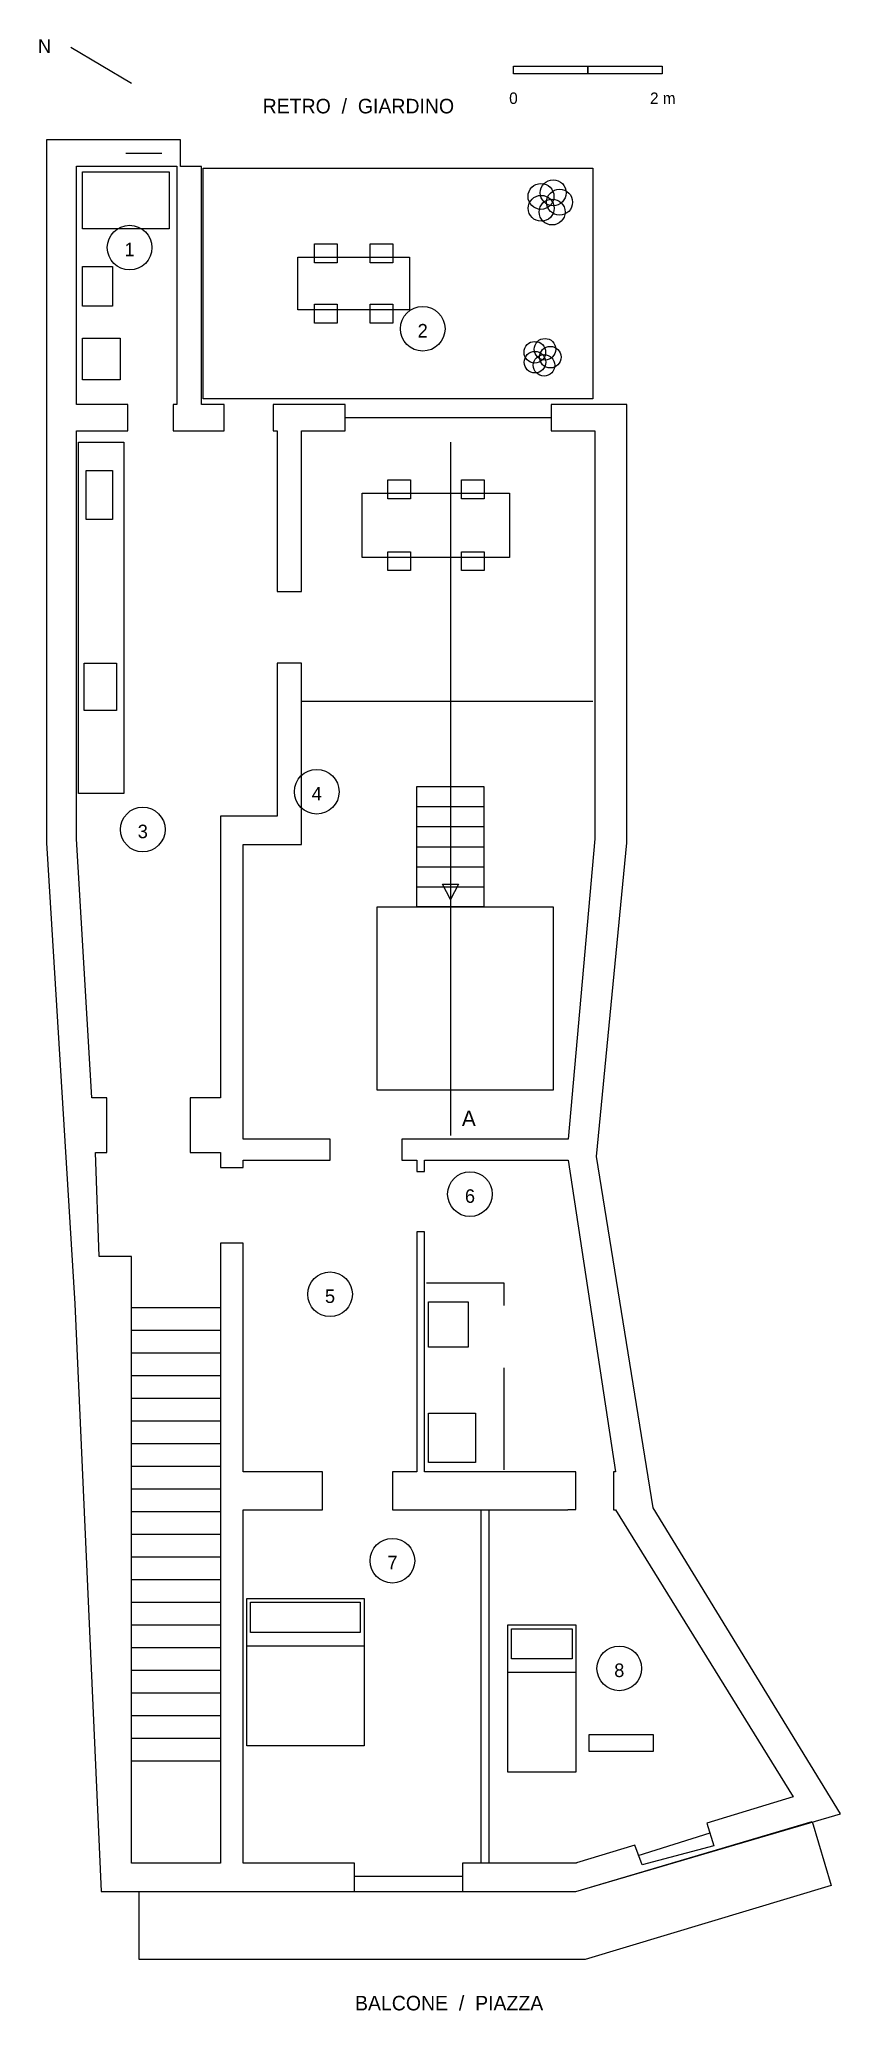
# Model space of a CAD drawing. Header units: metres. Extents: x -0.1 to 10.7, y -0.7 to 25.8.
import ezdxf
from ezdxf.enums import TextEntityAlignment as Align

# ---------------------------------------------------------------- set-up
doc = ezdxf.new("R2010")
doc.units = ezdxf.units.M
for name, color, linetype in [('ARREDI', 32, 'Continuous'), ('ESISTENTE', 7, 'Continuous'), ('SCALA_NUOVA', 30, 'Continuous'), ('SERRAMENTI', 4, 'Continuous'), ('SEZIONE', 1, 'Continuous'), ('SOPPALCO', 3, 'Continuous'), ('TESTI', 5, 'Continuous')]:
    doc.layers.add(name, color=color, linetype=linetype)

msp = doc.modelspace()

# ---------------------------------------------------------------- linework, layer by layer
at = {"layer": 'ARREDI'}
for p, q in [((2.692, 4.216), (4.267, 4.216)), ((6.198, 3.861), (7.112, 3.861))]:
    msp.add_line(p, q, dxfattribs=at)
for points in [[(0.483, 24.028), (1.651, 24.028), (1.651, 23.266), (0.483, 23.266)], [(3.6, 23.063), (3.905, 23.063), (3.905, 22.809), (3.6, 22.809)], [(4.35, 23.063), (4.655, 23.063), (4.655, 22.809), (4.35, 22.809)], [(3.378, 22.885), (4.877, 22.885), (4.877, 22.174), (3.378, 22.174)], [(0.483, 22.758), (0.889, 22.758), (0.889, 22.225), (0.483, 22.225)], [(3.6, 22.25), (3.905, 22.25), (3.905, 21.996), (3.6, 21.996)], [(4.35, 22.25), (4.655, 22.25), (4.655, 21.996), (4.35, 21.996)], [(0.483, 21.793), (0.991, 21.793), (0.991, 21.234), (0.483, 21.234)], [(0.432, 20.396), (1.041, 20.396), (1.041, 15.672), (0.432, 15.672)], [(0.533, 20.015), (0.889, 20.015), (0.889, 19.355), (0.533, 19.355)], [(4.585, 19.888), (4.889, 19.888), (4.889, 19.634), (4.585, 19.634)], [(5.575, 19.888), (5.88, 19.888), (5.88, 19.634), (5.575, 19.634)], [(4.242, 19.71), (6.223, 19.71), (6.223, 18.847), (4.242, 18.847)], [(4.585, 18.923), (4.889, 18.923), (4.889, 18.669), (4.585, 18.669)], [(5.575, 18.923), (5.88, 18.923), (5.88, 18.669), (5.575, 18.669)], [(0.508, 17.424), (0.94, 17.424), (0.94, 16.789), (0.508, 16.789)], [(5.131, 8.839), (5.664, 8.839), (5.664, 8.23), (5.131, 8.23)], [(5.131, 7.341), (5.766, 7.341), (5.766, 6.68), (5.131, 6.68)], [(2.692, 4.851), (4.267, 4.851), (4.267, 2.87), (2.692, 2.87)], [(2.743, 4.801), (4.216, 4.801), (4.216, 4.394), (2.743, 4.394)], [(6.198, 4.496), (7.112, 4.496), (7.112, 2.515), (6.198, 2.515)], [(6.248, 4.445), (7.061, 4.445), (7.061, 4.039), (6.248, 4.039)], [(7.29, 3.023), (8.153, 3.023), (8.153, 2.794), (7.29, 2.794)]]:
    msp.add_lwpolyline(points, close=True, dxfattribs=at)
for centre, radius in [((6.644, 23.7), 0.174), ((6.808, 23.749), 0.174), ((6.647, 23.54), 0.174), ((6.793, 23.49), 0.174), ((6.894, 23.622), 0.174), ((6.561, 21.605), 0.145), ((6.698, 21.645), 0.145), ((6.563, 21.471), 0.145), ((6.685, 21.429), 0.145), ((6.769, 21.539), 0.145)]:
    msp.add_circle(centre, radius, dxfattribs=at)
at = {"layer": 'ESISTENTE'}
for p, q in [((1.803, 24.46), (0, 24.46)), ((0, 24.46), (0, 15.011)), ((1.803, 24.104), (1.803, 24.46)), ((0.406, 20.904), (0.406, 24.105)), ((0.406, 24.105), (1.753, 24.105)), ((1.753, 24.105), (1.753, 20.904)), ((2.083, 24.104), (1.803, 24.104)), ((2.083, 20.904), (2.083, 24.104)), ((1.092, 20.904), (0.406, 20.904)), ((1.092, 20.549), (1.092, 20.904)), ((1.753, 20.904), (1.702, 20.904)), ((1.702, 20.904), (1.702, 20.549)), ((2.388, 20.904), (2.083, 20.904)), ((2.388, 20.549), (2.388, 20.904)), ((3.048, 20.904), (3.048, 20.549)), ((4.013, 20.904), (3.048, 20.904)), ((4.013, 20.549), (4.013, 20.904)), ((7.366, 20.904), (6.782, 20.904)), ((6.782, 20.904), (6.782, 20.549)), ((7.798, 20.904), (7.366, 20.904)), ((7.366, 20.904), (7.366, 20.904)), ((7.798, 15.011), (7.798, 20.904)), ((0.406, 15.062), (0.406, 20.549)), ((0.406, 20.549), (1.092, 20.549)), ((1.702, 20.549), (2.388, 20.549)), ((3.048, 20.549), (3.099, 20.549)), ((3.099, 20.549), (3.099, 18.39)), ((3.429, 18.39), (3.429, 20.549)), ((3.429, 20.549), (4.013, 20.549)), ((6.782, 20.549), (7.366, 20.549)), ((7.366, 20.549), (7.366, 15.062)), ((3.099, 18.39), (3.429, 18.39)), ((3.429, 17.424), (3.099, 17.424)), ((3.099, 17.424), (3.099, 15.367)), ((3.429, 14.986), (3.429, 17.424)), ((3.099, 15.367), (2.337, 15.367)), ((2.337, 15.367), (2.337, 11.582)), ((0, 15.011), (0.381, 8.814)), ((0.61, 11.582), (0.406, 15.062)), ((2.642, 11.024), (2.642, 14.986)), ((2.642, 14.986), (3.429, 14.986)), ((7.366, 15.062), (7.01, 11.024)), ((7.391, 10.795), (7.798, 15.011)), ((0.813, 11.582), (0.61, 11.582)), ((0.813, 10.846), (0.813, 11.582)), ((2.337, 11.582), (1.93, 11.582)), ((1.93, 11.582), (1.93, 10.846)), ((3.81, 11.024), (2.642, 11.024)), ((3.81, 10.744), (3.81, 11.024)), ((7.01, 11.024), (4.775, 11.024)), ((4.775, 11.024), (4.775, 10.744)), ((0.711, 9.449), (0.66, 10.846)), ((0.66, 10.846), (0.813, 10.846)), ((1.93, 10.846), (2.337, 10.846)), ((2.337, 10.846), (2.337, 10.643)), ((2.337, 10.643), (2.642, 10.643)), ((2.642, 10.643), (2.642, 10.744)), ((2.642, 10.744), (3.81, 10.744)), ((4.775, 10.744), (4.978, 10.744)), ((4.978, 10.744), (4.978, 10.592)), ((5.08, 10.592), (5.08, 10.744)), ((5.08, 10.744), (7.01, 10.744)), ((7.01, 10.744), (7.645, 6.553)), ((8.153, 6.071), (7.391, 10.795)), ((4.978, 10.592), (5.08, 10.592)), ((2.642, 9.627), (2.337, 9.627)), ((2.337, 9.627), (2.337, 1.295)), ((2.642, 6.553), (2.642, 9.627)), ((5.08, 9.779), (4.978, 9.779)), ((4.978, 9.779), (4.978, 6.553)), ((5.08, 6.553), (5.08, 9.779)), ((1.143, 9.449), (0.711, 9.449)), ((1.143, 1.295), (1.143, 9.449)), ((5.105, 9.093), (6.147, 9.093)), ((6.147, 9.093), (6.147, 8.788)), ((0.381, 8.814), (0.737, 0.914)), ((1.143, 8.763), (2.337, 8.763)), ((1.143, 8.458), (2.337, 8.458)), ((1.143, 8.153), (2.337, 8.153)), ((6.147, 7.95), (6.147, 6.579)), ((1.143, 7.849), (2.337, 7.849)), ((1.143, 7.544), (2.337, 7.544)), ((1.143, 7.239), (2.337, 7.239)), ((1.143, 6.934), (2.337, 6.934)), ((1.143, 6.629), (2.337, 6.629)), ((3.708, 6.553), (2.642, 6.553)), ((3.708, 6.045), (3.708, 6.553)), ((4.978, 6.553), (4.648, 6.553)), ((4.648, 6.553), (4.648, 6.045)), ((7.112, 6.553), (5.08, 6.553)), ((7.112, 6.048), (7.112, 6.553)), ((7.645, 6.553), (7.62, 6.553)), ((7.62, 6.553), (7.62, 6.045)), ((1.143, 6.325), (2.337, 6.325)), ((1.143, 6.02), (2.337, 6.02)), ((2.642, 1.295), (2.642, 6.045)), ((2.642, 6.045), (3.708, 6.045)), ((4.648, 6.045), (7.003, 6.045)), ((7.003, 6.045), (7.003, 6.048)), ((7.003, 6.048), (7.112, 6.048)), ((7.62, 6.045), (7.645, 6.045)), ((7.645, 6.045), (10.033, 2.184)), ((10.668, 1.956), (8.153, 6.071)), ((1.143, 5.715), (2.337, 5.715)), ((1.143, 5.41), (2.337, 5.41)), ((1.143, 5.105), (2.337, 5.105)), ((1.143, 4.801), (2.337, 4.801)), ((1.143, 4.496), (2.337, 4.496)), ((1.143, 4.191), (2.337, 4.191)), ((1.143, 3.886), (2.337, 3.886)), ((1.143, 3.581), (2.337, 3.581)), ((1.143, 3.277), (2.337, 3.277)), ((1.143, 2.972), (2.337, 2.972)), ((1.143, 2.667), (2.337, 2.667)), ((10.033, 2.184), (8.872, 1.831)), ((7.112, 0.914), (10.668, 1.956)), ((8.872, 1.831), (8.966, 1.524)), ((7.904, 1.536), (7.12, 1.298)), ((8.001, 1.27), (7.904, 1.536)), ((8.966, 1.524), (8.001, 1.27)), ((2.337, 1.295), (1.143, 1.295)), ((4.14, 1.295), (2.642, 1.295)), ((4.14, 0.914), (4.14, 1.295)), ((7.003, 1.295), (5.588, 1.295)), ((5.588, 1.295), (5.588, 0.914)), ((7.003, 1.293), (7.003, 1.295)), ((7.12, 1.293), (7.003, 1.293)), ((7.12, 1.298), (7.12, 1.293)), ((0.737, 0.914), (4.14, 0.914)), ((5.588, 0.914), (7.112, 0.914))]:
    msp.add_line(p, q, dxfattribs=at)
for points in [[(5.842, 6.045), (5.944, 6.045), (5.944, 1.295), (5.842, 1.295)], [(1.245, 0.914), (7.112, 0.914), (10.287, 1.854), (10.541, 0.991), (7.239, 0), (1.245, 0)]]:
    msp.add_lwpolyline(points, close=True, dxfattribs=at)
at = {"layer": 'SCALA_NUOVA'}
for p, q in [((4.978, 15.768), (5.878, 15.768)), ((5.428, 15.666), (5.428, 14.249)), ((4.978, 15.498), (5.878, 15.498)), ((4.978, 15.228), (5.878, 15.228)), ((4.978, 14.958), (5.878, 14.958)), ((4.978, 14.688), (5.878, 14.688)), ((4.978, 14.418), (5.878, 14.418))]:
    msp.add_line(p, q, dxfattribs=at)
for points in [[(4.978, 15.768), (5.878, 15.768), (5.878, 14.148), (4.978, 14.148)], [(5.428, 14.249), (5.323, 14.452), (5.534, 14.452)]]:
    msp.add_lwpolyline(points, close=True, dxfattribs=at)
at = {"layer": 'SERRAMENTI'}
for p, q in [((1.067, 24.282), (1.549, 24.282)), ((4.013, 20.726), (6.782, 20.726)), ((3.429, 16.916), (7.341, 16.916)), ((7.95, 1.397), (8.915, 1.702)), ((4.14, 1.118), (5.588, 1.118))]:
    msp.add_line(p, q, dxfattribs=at)
msp.add_lwpolyline([(2.108, 24.079), (7.341, 24.079), (7.341, 20.98), (2.108, 20.98)], close=True, dxfattribs=at)
at = {"layer": 'SEZIONE'}
msp.add_line((5.428, 20.396), (5.428, 11.074), dxfattribs=at)
at = {"layer": 'SOPPALCO'}
msp.add_lwpolyline([(4.445, 14.148), (6.807, 14.148), (6.807, 11.684), (4.445, 11.684)], close=True, dxfattribs=at)
at = {"layer": 'TESTI'}
msp.add_line((0.33, 25.705), (1.143, 25.222), dxfattribs=at)
for points in [[(6.274, 25.451), (7.274, 25.451), (7.274, 25.349), (6.274, 25.349)], [(7.274, 25.451), (8.274, 25.451), (8.274, 25.349), (7.274, 25.349)]]:
    msp.add_lwpolyline(points, close=True, dxfattribs=at)
for centre in [(1.118, 23.012), (5.055, 21.92), (3.632, 15.697), (1.295, 15.189), (5.69, 10.287), (3.81, 8.941), (4.648, 5.359), (7.696, 3.912)]:
    msp.add_circle(centre, 0.3, dxfattribs=at)

# ---------------------------------------------------------------- texts
at = {"layer": 'SEZIONE'}
msp.add_text('A', height=0.21, dxfattribs=at).set_placement((5.581, 11.201))
at = {"layer": 'TESTI'}
for s, height, p in [('N', 0.182, (-0.025, 25.629)), ('RETRO  /  GIARDINO', 0.19558, (4.191, 24.816)), ('0', 0.154, (6.274, 24.943)), ('2 m', 0.1537, (8.28, 24.943)), ('1', 0.182, (1.118, 22.896)), ('2', 0.182, (5.055, 21.803)), ('4', 0.182, (3.632, 15.58)), ('3', 0.182, (1.295, 15.072)), ('6', 0.182, (5.69, 10.17)), ('5', 0.182, (3.81, 8.824)), ('7', 0.182, (4.648, 5.243)), ('8', 0.182, (7.696, 3.795)), ('BALCONE  /  PIAZZA', 0.19558, (5.41, -0.686))]:
    msp.add_text(s, height=height, dxfattribs=at).set_placement(p, align=Align.CENTER)

doc.saveas('drawing.dxf')
